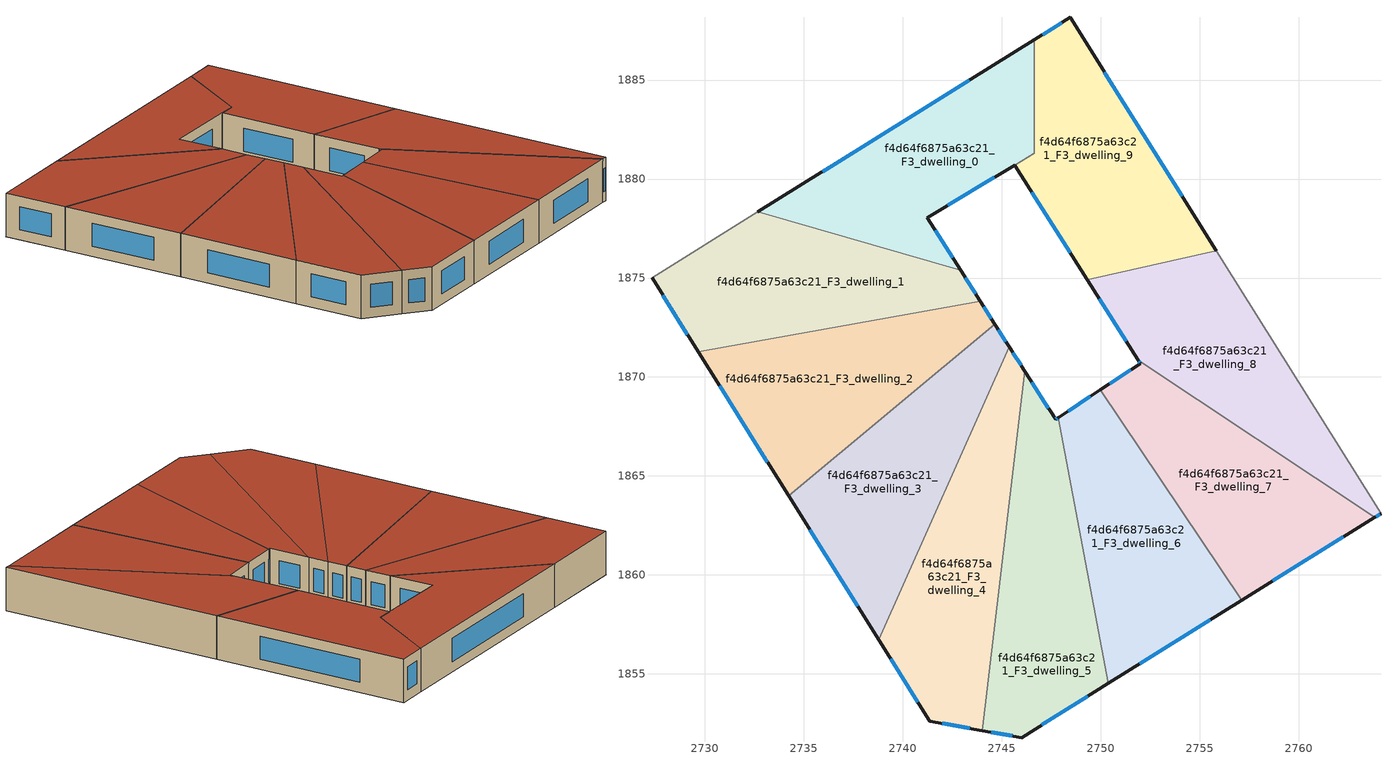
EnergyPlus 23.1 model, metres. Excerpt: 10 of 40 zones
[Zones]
f4d64f6875a63c21_F3_dwelling_0
 floor to f4d64f6875a63c21_F2_dwelling_0 (EU_floor_Construction): 2746.64,1887.04 2746.64,1881.29 2741.24,1878.04 2742.92,1875.39 2732.68,1878.34 z9
 wall outside (EU_wall_Construction): 2742.92,1875.39 2741.24,1878.04 2745.66,1880.7 / 2746.64,1887.04 2732.68,1878.34 z9:12
 wall to f4d64f6875a63c21_F3_dwelling_1 (EU_wall_Construction): 2732.68,1878.34 2742.92,1875.39 z9:12
 wall to f4d64f6875a63c21_F3_dwelling_9 (EU_wall_Construction): 2745.66,1880.7 2746.64,1881.29 2746.64,1887.04 z9:12
 window (EU_Window_Construction): 2742.53,1876.01 2741.63,1877.42 / 2743.36,1884.99 2735.96,1880.38 / 2742.28,1878.67 2744.62,1880.08 z9.7:11.3
 roof outside (EU_roof_Construction): 2742.92,1875.39 2741.24,1878.04 2746.64,1881.29 2746.64,1887.04 2732.68,1878.34 z12
f4d64f6875a63c21_F3_dwelling_1
 floor to f4d64f6875a63c21_F2_dwelling_1 (EU_floor_Construction): 2742.92,1875.39 2743.92,1873.83 2729.68,1871.27 2727.33,1875.01 2732.68,1878.34 z9
 wall outside (EU_wall_Construction): 2743.92,1873.83 2742.92,1875.39 / 2727.33,1875.01 2729.68,1871.27 z9:12
 wall adiabatic (EU_wall_Construction): 2732.68,1878.34 2727.33,1875.01 z9:12
 wall to f4d64f6875a63c21_F3_dwelling_2 (EU_wall_Construction): 2729.68,1871.27 2743.92,1873.83 z9:12
 window (EU_Window_Construction): 2743.68,1874.2 2743.16,1875.03 / 2727.88,1874.13 2729.13,1872.15 z9.7:11.3
 roof outside (EU_roof_Construction): 2743.92,1873.83 2742.92,1875.39 2732.68,1878.34 2727.33,1875.01 2729.68,1871.27 z12
f4d64f6875a63c21_F3_dwelling_2
 floor to f4d64f6875a63c21_F2_dwelling_2 (EU_floor_Construction): 2743.92,1873.83 2744.66,1872.67 2734.24,1863.99 2729.68,1871.27 z9
 wall outside (EU_wall_Construction): 2744.66,1872.67 2743.92,1873.83 / 2729.68,1871.27 2734.24,1863.99 z9:12
 wall to f4d64f6875a63c21_F3_dwelling_3 (EU_wall_Construction): 2734.24,1863.99 2744.66,1872.67 z9:12
 window (EU_Window_Construction): 2744.48,1872.94 2744.09,1873.56 / 2730.75,1869.56 2733.17,1865.7 z9.7:11.3
 roof outside (EU_roof_Construction): 2744.66,1872.67 2743.92,1873.83 2729.68,1871.27 2734.24,1863.99 z12
f4d64f6875a63c21_F3_dwelling_3
 floor to f4d64f6875a63c21_F2_dwelling_3 (EU_floor_Construction): 2744.66,1872.67 2745.39,1871.52 2738.79,1856.72 2734.24,1863.99 z9
 wall outside (EU_wall_Construction): 2745.39,1871.52 2744.66,1872.67 / 2734.24,1863.99 2738.79,1856.72 z9:12
 wall to f4d64f6875a63c21_F3_dwelling_4 (EU_wall_Construction): 2738.79,1856.72 2745.39,1871.52 z9:12
 window (EU_Window_Construction): 2745.22,1871.79 2744.83,1872.4 / 2735.31,1862.28 2737.72,1858.43 z9.7:11.3
 roof outside (EU_roof_Construction): 2738.79,1856.72 2745.39,1871.52 2744.66,1872.67 2734.24,1863.99 z12
f4d64f6875a63c21_F3_dwelling_4
 floor to f4d64f6875a63c21_F2_dwelling_4 (EU_floor_Construction): 2745.39,1871.52 2746.17,1870.3 2744.02,1852.14 2741.37,1852.61 2738.79,1856.72 z9
 wall outside (EU_wall_Construction): 2746.17,1870.3 2745.39,1871.52 / 2738.79,1856.72 2741.37,1852.61 2744.02,1852.14 z9:12
 wall to f4d64f6875a63c21_F3_dwelling_5 (EU_wall_Construction): 2744.02,1852.14 2746.17,1870.3 z9:12
 window (EU_Window_Construction): 2745.98,1870.58 2745.57,1871.23 / 2741.99,1852.5 2743.39,1852.25 / 2739.4,1855.75 2740.76,1853.57 z9.7:11.3
 roof outside (EU_roof_Construction): 2744.02,1852.14 2746.17,1870.3 2745.39,1871.52 2738.79,1856.72 2741.37,1852.61 z12
f4d64f6875a63c21_F3_dwelling_5
 floor to f4d64f6875a63c21_F2_dwelling_5 (EU_floor_Construction): 2747.85,1867.94 2750.39,1854.52 2746.01,1851.78 2744.02,1852.14 2746.17,1870.3 2747.72,1867.86 z9
 wall outside (EU_wall_Construction): 2747.85,1867.94 2747.72,1867.86 2746.17,1870.3 / 2744.02,1852.14 2746.01,1851.78 2750.39,1854.52 z9:12
 wall to f4d64f6875a63c21_F3_dwelling_6 (EU_wall_Construction): 2750.39,1854.52 2747.85,1867.94 z9:12
 window (EU_Window_Construction): 2747.36,1868.43 2746.53,1869.72 / 2747.82,1867.92 2747.75,1867.87 / 2747.04,1852.43 2749.36,1853.87 / 2744.48,1852.06 2745.54,1851.87 z9.7:11.3
 roof outside (EU_roof_Construction): 2750.39,1854.52 2747.85,1867.94 2747.72,1867.86 2746.17,1870.3 2744.02,1852.14 2746.01,1851.78 z12
f4d64f6875a63c21_F3_dwelling_6
 floor to f4d64f6875a63c21_F2_dwelling_6 (EU_floor_Construction): 2749.98,1869.35 2757.13,1858.71 2750.39,1854.52 2747.85,1867.94 z9
 wall outside (EU_wall_Construction): 2749.98,1869.35 2747.85,1867.94 / 2750.39,1854.52 2757.13,1858.71 z9:12
 wall to f4d64f6875a63c21_F3_dwelling_7 (EU_wall_Construction): 2757.13,1858.71 2749.98,1869.35 z9:12
 window (EU_Window_Construction): 2749.48,1869.02 2748.35,1868.27 / 2751.97,1855.5 2755.55,1857.73 z9.7:11.3
 roof outside (EU_roof_Construction): 2757.13,1858.71 2749.98,1869.35 2747.85,1867.94 2750.39,1854.52 z12
f4d64f6875a63c21_F3_dwelling_7
 floor to f4d64f6875a63c21_F2_dwelling_7 (EU_floor_Construction): 2763.85,1862.9 2757.13,1858.71 2749.98,1869.35 2751.99,1870.67 2751.89,1870.84 z9
 wall outside (EU_wall_Construction): 2751.89,1870.84 2751.99,1870.67 2749.98,1869.35 / 2757.13,1858.71 2763.85,1862.9 z9:12
 wall to f4d64f6875a63c21_F3_dwelling_8 (EU_wall_Construction): 2763.85,1862.9 2751.89,1870.84 z9:12
 window (EU_Window_Construction): 2751.52,1870.36 2750.46,1869.66 / 2751.92,1870.8 2751.97,1870.71 / 2758.7,1859.7 2762.27,1861.92 z9.7:11.3
 roof outside (EU_roof_Construction): 2763.85,1862.9 2751.89,1870.84 2751.99,1870.67 2749.98,1869.35 2757.13,1858.71 z12
f4d64f6875a63c21_F3_dwelling_8
 floor to f4d64f6875a63c21_F2_dwelling_8 (EU_floor_Construction): 2755.85,1876.37 2764.17,1863.1 2763.85,1862.9 2751.89,1870.84 2749.32,1874.92 z9
 wall outside (EU_wall_Construction): 2749.32,1874.92 2751.89,1870.84 / 2763.85,1862.9 2764.17,1863.1 z9:12
 wall adiabatic (EU_wall_Construction): 2764.17,1863.1 2755.85,1876.37 z9:12
 wall to f4d64f6875a63c21_F3_dwelling_9 (EU_wall_Construction): 2755.85,1876.37 2749.32,1874.92 z9:12
 window (EU_Window_Construction): 2749.92,1873.96 2751.29,1871.8 / 2763.92,1862.95 2764.09,1863.05 z9.7:11.3
 roof outside (EU_roof_Construction): 2764.17,1863.1 2755.85,1876.37 2749.32,1874.92 2751.89,1870.84 2763.85,1862.9 z12
f4d64f6875a63c21_F3_dwelling_9
 floor to f4d64f6875a63c21_F2_dwelling_9 (EU_floor_Construction): 2748.45,1888.16 2755.85,1876.37 2749.32,1874.92 2745.66,1880.7 2746.64,1881.29 2746.64,1887.04 z9
 wall outside (EU_wall_Construction): 2755.85,1876.37 2748.46,1888.16 2746.64,1887.04 / 2745.66,1880.7 2749.32,1874.92 z9:12
 window (EU_Window_Construction): 2748.03,1887.9 2747.07,1887.3 / 2754.11,1879.14 2750.19,1885.39 / 2746.52,1879.35 2748.46,1876.28 z9.7:11.3
 roof outside (EU_roof_Construction): 2755.85,1876.37 2748.46,1888.16 2746.64,1887.04 2746.64,1881.29 2745.66,1880.7 2749.32,1874.92 z12
[Building]
EU S2 Campaign: North Axis=0; Terrain=City; Solar Distribution=FullExterior
[Site:Location]
Budapest.Ferenc.Liszt.Intl.AP: Latitude=47.437; Longitude=19.256; Time Zone=1; Elevation=185
[SizingPeriod:WeatherFileDays]
AnnualSizingPeriod: Begin Month=1; Begin Day of Month=1; End Month=12; End Day of Month=31; Day of Week for Start Day=Monday; Use Weather File Daylight Saving Period=No; Use Weather File Rain and Snow Indicators=No
[MATERIAL]
EU_InternalMass_Material: Roughness=MediumRough; Thickness=0.1; Conductivity=1; Density=1800; Specific Heat=900; Thermal Absorptance=0.9; Solar Absorptance=0.7; Visible Absorptance=0.7
[MATERIAL:NOMASS] Roughness=MediumRough; Thermal Absorptance=0.9; Solar Absorptance=0.7; Visible Absorptance=0.7
Name | Thermal Resistance
EU_wall_NoMass | 0.832559
EU_roof_NoMass | 1.39638
EU_floor_NoMass | 0.872794
[WINDOWMATERIAL:SIMPLEGLAZINGSYSTEM]
EU_Window_SimpleGlazing: UFactor=2.79869; Solar Heat Gain Coefficient=0.75; Visible Transmittance=0.75
[CONSTRUCTION]
EU_wall_Construction: EU_wall_NoMass
EU_roof_Construction: EU_roof_NoMass
EU_floor_Construction: EU_floor_NoMass
EU_Window_Construction: EU_Window_SimpleGlazing
EU_InternalMass_Construction: EU_InternalMass_Material
[ZONE] Type=1; Multiplier=1; Ceiling Height=autocalculate; Floor Area=autocalculate; Part of Total Floor Area=Yes
Name | Volume
f4d64f6875a63c21_F3_dwelling_0 | 197.61
f4d64f6875a63c21_F3_dwelling_1 | 200.76
f4d64f6875a63c21_F3_dwelling_2 | 200.737
f4d64f6875a63c21_F3_dwelling_3; f4d64f6875a63c21_F3_dwelling_5 | 200.74
f4d64f6875a63c21_F3_dwelling_4 | 200.754
f4d64f6875a63c21_F3_dwelling_6 | 200.755
f4d64f6875a63c21_F3_dwelling_7 | 200.731
f4d64f6875a63c21_F3_dwelling_8 | 200.729
f4d64f6875a63c21_F3_dwelling_9 | 203.873
[INTERNALMASS] Construction=EU_InternalMass_Construction
Name | Zone or ZoneList | Surface Area
f4d64f6875a63c21_F3_dwelling_0_EU_InternalMass | f4d64f6875a63c21_F3_dwelling_0 | 65.8716
f4d64f6875a63c21_F3_dwelling_1_EU_InternalMass | f4d64f6875a63c21_F3_dwelling_1 | 66.9202
f4d64f6875a63c21_F3_dwelling_2_EU_InternalMass | f4d64f6875a63c21_F3_dwelling_2 | 66.9126
f4d64f6875a63c21_F3_dwelling_3_EU_InternalMass | f4d64f6875a63c21_F3_dwelling_3 | 66.913
f4d64f6875a63c21_F3_dwelling_4_EU_InternalMass | f4d64f6875a63c21_F3_dwelling_4 | 66.9179
f4d64f6875a63c21_F3_dwelling_5_EU_InternalMass | f4d64f6875a63c21_F3_dwelling_5 | 66.9134
f4d64f6875a63c21_F3_dwelling_6_EU_InternalMass | f4d64f6875a63c21_F3_dwelling_6 | 66.9181
f4d64f6875a63c21_F3_dwelling_7_EU_InternalMass | f4d64f6875a63c21_F3_dwelling_7 | 66.9103
f4d64f6875a63c21_F3_dwelling_8_EU_InternalMass | f4d64f6875a63c21_F3_dwelling_8 | 66.9097
f4d64f6875a63c21_F3_dwelling_9_EU_InternalMass | f4d64f6875a63c21_F3_dwelling_9 | 67.958
[OTHEREQUIPMENT] Fuel Type=Electricity; Design Level Calculation Method=Watts/Area; Power per Zone Floor Area=1; Fraction Latent=0; Fraction Radiant=0; Fraction Lost=0; Carbon Dioxide Generation Rate=0; EndUse Subcategory=EU_Step8_InternalGains
Name | Zone or ZoneList or Space or SpaceList | Schedule
EU_Step8_InternalGain_f4d64f6875a63c21_F3_dwelling_0_f000 | f4d64f6875a63c21_F3_dwelling_0 | EU_Step8_GainSchedule_f4d64f6875a63c21_F3_dwelling_0_f000
EU_Step8_InternalGain_f4d64f6875a63c21_F3_dwelling_1_f000 | f4d64f6875a63c21_F3_dwelling_1 | EU_Step8_GainSchedule_f4d64f6875a63c21_F3_dwelling_1_f000
EU_Step8_InternalGain_f4d64f6875a63c21_F3_dwelling_2_f000 | f4d64f6875a63c21_F3_dwelling_2 | EU_Step8_GainSchedule_f4d64f6875a63c21_F3_dwelling_2_f000
EU_Step8_InternalGain_f4d64f6875a63c21_F3_dwelling_3_f000 | f4d64f6875a63c21_F3_dwelling_3 | EU_Step8_GainSchedule_f4d64f6875a63c21_F3_dwelling_3_f000
EU_Step8_InternalGain_f4d64f6875a63c21_F3_dwelling_4_f000 | f4d64f6875a63c21_F3_dwelling_4 | EU_Step8_GainSchedule_f4d64f6875a63c21_F3_dwelling_4_f000
EU_Step8_InternalGain_f4d64f6875a63c21_F3_dwelling_5_f000 | f4d64f6875a63c21_F3_dwelling_5 | EU_Step8_GainSchedule_f4d64f6875a63c21_F3_dwelling_5_f000
EU_Step8_InternalGain_f4d64f6875a63c21_F3_dwelling_6_f000 | f4d64f6875a63c21_F3_dwelling_6 | EU_Step8_GainSchedule_f4d64f6875a63c21_F3_dwelling_6_f000
EU_Step8_InternalGain_f4d64f6875a63c21_F3_dwelling_7_f000 | f4d64f6875a63c21_F3_dwelling_7 | EU_Step8_GainSchedule_f4d64f6875a63c21_F3_dwelling_7_f000
EU_Step8_InternalGain_f4d64f6875a63c21_F3_dwelling_8_f000 | f4d64f6875a63c21_F3_dwelling_8 | EU_Step8_GainSchedule_f4d64f6875a63c21_F3_dwelling_8_f000
EU_Step8_InternalGain_f4d64f6875a63c21_F3_dwelling_9_f000 | f4d64f6875a63c21_F3_dwelling_9 | EU_Step8_GainSchedule_f4d64f6875a63c21_F3_dwelling_9_f000
[ZONEVENTILATION:DESIGNFLOWRATE] Schedule=EU_AlwaysOn; Design Flow Rate Calculation Method=AirChanges/Hour; Air Changes per Hour=0.475469; Ventilation Type=Natural; Fan Pressure Rise=0; Fan Total Efficiency=1; Constant Term Coefficient=1; Temperature Term Coefficient=0; Velocity Term Coefficient=0; Velocity Squared Term Coefficient=0; Minimum Indoor Temperature=-100; Maximum Indoor Temperature=100; Delta Temperature=-100; Minimum Outdoor Temperature=-100; Maximum Outdoor Temperature=100; Maximum Wind Speed=40
Name | Zone or ZoneList or Space or SpaceList
EU_ConstantAir_f4d64f6875a63c21_F3_dwelling_0 | f4d64f6875a63c21_F3_dwelling_0
EU_ConstantAir_f4d64f6875a63c21_F3_dwelling_1 | f4d64f6875a63c21_F3_dwelling_1
EU_ConstantAir_f4d64f6875a63c21_F3_dwelling_2 | f4d64f6875a63c21_F3_dwelling_2
EU_ConstantAir_f4d64f6875a63c21_F3_dwelling_3 | f4d64f6875a63c21_F3_dwelling_3
EU_ConstantAir_f4d64f6875a63c21_F3_dwelling_4 | f4d64f6875a63c21_F3_dwelling_4
EU_ConstantAir_f4d64f6875a63c21_F3_dwelling_5 | f4d64f6875a63c21_F3_dwelling_5
EU_ConstantAir_f4d64f6875a63c21_F3_dwelling_6 | f4d64f6875a63c21_F3_dwelling_6
EU_ConstantAir_f4d64f6875a63c21_F3_dwelling_7 | f4d64f6875a63c21_F3_dwelling_7
EU_ConstantAir_f4d64f6875a63c21_F3_dwelling_8 | f4d64f6875a63c21_F3_dwelling_8
EU_ConstantAir_f4d64f6875a63c21_F3_dwelling_9 | f4d64f6875a63c21_F3_dwelling_9
[HVACTEMPLATE:THERMOSTAT] Constant Heating Setpoint=20; Constant Cooling Setpoint=50
EU_HeatOnly_f4d64f6875a63c21_F0_dwelling_0; EU_HeatOnly_f4d64f6875a63c21_F0_dwelling_1; EU_HeatOnly_f4d64f6875a63c21_F0_dwelling_2; EU_HeatOnly_f4d64f6875a63c21_F0_dwelling_3; EU_HeatOnly_f4d64f6875a63c21_F0_dwelling_4; EU_HeatOnly_f4d64f6875a63c21_F0_dwelling_5; EU_HeatOnly_f4d64f6875a63c21_F0_dwelling_6; EU_HeatOnly_f4d64f6875a63c21_F0_dwelling_7; EU_HeatOnly_f4d64f6875a63c21_F0_dwelling_8; EU_HeatOnly_f4d64f6875a63c21_F0_dwelling_9; EU_HeatOnly_f4d64f6875a63c21_F1_dwelling_0; EU_HeatOnly_f4d64f6875a63c21_F1_dwelling_1; EU_HeatOnly_f4d64f6875a63c21_F1_dwelling_2; EU_HeatOnly_f4d64f6875a63c21_F1_dwelling_3; EU_HeatOnly_f4d64f6875a63c21_F1_dwelling_4; EU_HeatOnly_f4d64f6875a63c21_F1_dwelling_5; EU_HeatOnly_f4d64f6875a63c21_F1_dwelling_6; EU_HeatOnly_f4d64f6875a63c21_F1_dwelling_7; EU_HeatOnly_f4d64f6875a63c21_F1_dwelling_8; EU_HeatOnly_f4d64f6875a63c21_F1_dwelling_9; EU_HeatOnly_f4d64f6875a63c21_F2_dwelling_0; EU_HeatOnly_f4d64f6875a63c21_F2_dwelling_1; EU_HeatOnly_f4d64f6875a63c21_F2_dwelling_2; EU_HeatOnly_f4d64f6875a63c21_F2_dwelling_3; EU_HeatOnly_f4d64f6875a63c21_F2_dwelling_4; EU_HeatOnly_f4d64f6875a63c21_F2_dwelling_5; EU_HeatOnly_f4d64f6875a63c21_F2_dwelling_6; EU_HeatOnly_f4d64f6875a63c21_F2_dwelling_7; EU_HeatOnly_f4d64f6875a63c21_F2_dwelling_8; EU_HeatOnly_f4d64f6875a63c21_F2_dwelling_9; EU_HeatOnly_f4d64f6875a63c21_F3_dwelling_0; EU_HeatOnly_f4d64f6875a63c21_F3_dwelling_1; EU_HeatOnly_f4d64f6875a63c21_F3_dwelling_2; EU_HeatOnly_f4d64f6875a63c21_F3_dwelling_3; EU_HeatOnly_f4d64f6875a63c21_F3_dwelling_4; EU_HeatOnly_f4d64f6875a63c21_F3_dwelling_5; EU_HeatOnly_f4d64f6875a63c21_F3_dwelling_6; EU_HeatOnly_f4d64f6875a63c21_F3_dwelling_7; EU_HeatOnly_f4d64f6875a63c21_F3_dwelling_8; EU_HeatOnly_f4d64f6875a63c21_F3_dwelling_9
[HVACTEMPLATE:ZONE:IDEALLOADSAIRSYSTEM] System Availability Schedule=EU_AlwaysOn; Maximum Heating Supply Air Temperature=50; Minimum Cooling Supply Air Temperature=13; Maximum Heating Supply Air Humidity Ratio=0.0156; Minimum Cooling Supply Air Humidity Ratio=0.0077; Heating Limit=NoLimit; Cooling Limit=NoLimit; Heating Availability Schedule=EU_AlwaysOn; Cooling Availability Schedule=EU_CoolingOff; Dehumidification Control Type=ConstantSensibleHeatRatio; Cooling Sensible Heat Ratio=0.7; Dehumidification Setpoint=60; Humidification Control Type=None; Humidification Setpoint=30; Outdoor Air Method=None; Outdoor Air Flow Rate per Person=0.00944; Outdoor Air Flow Rate per Zone Floor Area=0; Outdoor Air Flow Rate per Zone=0; Demand Controlled Ventilation Type=None; Outdoor Air Economizer Type=NoEconomizer; Heat Recovery Type=None; Sensible Heat Recovery Effectiveness=0.7; Latent Heat Recovery Effectiveness=0.65
Name | Template Thermostat
f4d64f6875a63c21_F3_dwelling_0 | EU_HeatOnly_f4d64f6875a63c21_F3_dwelling_0
f4d64f6875a63c21_F3_dwelling_1 | EU_HeatOnly_f4d64f6875a63c21_F3_dwelling_1
f4d64f6875a63c21_F3_dwelling_2 | EU_HeatOnly_f4d64f6875a63c21_F3_dwelling_2
f4d64f6875a63c21_F3_dwelling_3 | EU_HeatOnly_f4d64f6875a63c21_F3_dwelling_3
f4d64f6875a63c21_F3_dwelling_4 | EU_HeatOnly_f4d64f6875a63c21_F3_dwelling_4
f4d64f6875a63c21_F3_dwelling_5 | EU_HeatOnly_f4d64f6875a63c21_F3_dwelling_5
f4d64f6875a63c21_F3_dwelling_6 | EU_HeatOnly_f4d64f6875a63c21_F3_dwelling_6
f4d64f6875a63c21_F3_dwelling_7 | EU_HeatOnly_f4d64f6875a63c21_F3_dwelling_7
f4d64f6875a63c21_F3_dwelling_8 | EU_HeatOnly_f4d64f6875a63c21_F3_dwelling_8
f4d64f6875a63c21_F3_dwelling_9 | EU_HeatOnly_f4d64f6875a63c21_F3_dwelling_9
[SIZING:ZONE] Zone Cooling Design Supply Air Temperature Input Method=SupplyAirTemperature; Zone Cooling Design Supply Air Temperature=13; Zone Heating Design Supply Air Temperature Input Method=SupplyAirTemperature; Zone Heating Design Supply Air Temperature=50; Zone Cooling Design Supply Air Humidity Ratio=0.008; Zone Heating Design Supply Air Humidity Ratio=0.008; Cooling Design Air Flow Method=DesignDay; Cooling Design Air Flow Rate=0; Cooling Minimum Air Flow per Zone Floor Area=0.000762; Cooling Minimum Air Flow=0; Cooling Minimum Air Flow Fraction=0.2; Heating Design Air Flow Method=DesignDay; Heating Design Air Flow Rate=0; Heating Maximum Air Flow per Zone Floor Area=0.002032; Heating Maximum Air Flow=0.141576; Heating Maximum Air Flow Fraction=0.3; Account for Dedicated Outdoor Air System=No; Dedicated Outdoor Air System Control Strategy=NeutralSupplyAir; Dedicated Outdoor Air Low Setpoint Temperature for Design=autosize; Dedicated Outdoor Air High Setpoint Temperature for Design=autosize; Zone Load Sizing Method=Sensible Load Only No Latent Load; Zone Latent Cooling Design Supply Air Humidity Ratio Input Method=HumidityRatioDifference; Zone Cooling Design Supply Air Humidity Ratio Difference=0.005; Zone Latent Heating Design Supply Air Humidity Ratio Input Method=HumidityRatioDifference; Zone Humidification Design Supply Air Humidity Ratio Difference=0.005
f4d64f6875a63c21_F3_dwelling_0; f4d64f6875a63c21_F3_dwelling_1; f4d64f6875a63c21_F3_dwelling_2; f4d64f6875a63c21_F3_dwelling_3; f4d64f6875a63c21_F3_dwelling_4; f4d64f6875a63c21_F3_dwelling_5; f4d64f6875a63c21_F3_dwelling_6; f4d64f6875a63c21_F3_dwelling_7; f4d64f6875a63c21_F3_dwelling_8; f4d64f6875a63c21_F3_dwelling_9
[SCHEDULE:CONSTANT]
Name | Hourly Value
EU_AlwaysOn | 1
EU_CoolingOff | 0
[SCHEDULE:FILE] Column Number=1; Rows to Skip at Top=0; Number of Hours of Data=8760; Column Separator=Comma; Interpolate to Timestep=No; Minutes per Item=60; Adjust Schedule for Daylight Savings=Yes
Name | File
EU_Step8_GainSchedule_f4d64f6875a63c21_F3_dwelling_0_f000 | ../../schedules/f4d64f6875a63c21/f4d64f6875a63c21_F3_dwelling_0_f000_gain.csv
EU_Step8_GainSchedule_f4d64f6875a63c21_F3_dwelling_1_f000 | ../../schedules/f4d64f6875a63c21/f4d64f6875a63c21_F3_dwelling_1_f000_gain.csv
EU_Step8_GainSchedule_f4d64f6875a63c21_F3_dwelling_2_f000 | ../../schedules/f4d64f6875a63c21/f4d64f6875a63c21_F3_dwelling_2_f000_gain.csv
EU_Step8_GainSchedule_f4d64f6875a63c21_F3_dwelling_3_f000 | ../../schedules/f4d64f6875a63c21/f4d64f6875a63c21_F3_dwelling_3_f000_gain.csv
EU_Step8_GainSchedule_f4d64f6875a63c21_F3_dwelling_4_f000 | ../../schedules/f4d64f6875a63c21/f4d64f6875a63c21_F3_dwelling_4_f000_gain.csv
EU_Step8_GainSchedule_f4d64f6875a63c21_F3_dwelling_5_f000 | ../../schedules/f4d64f6875a63c21/f4d64f6875a63c21_F3_dwelling_5_f000_gain.csv
EU_Step8_GainSchedule_f4d64f6875a63c21_F3_dwelling_6_f000 | ../../schedules/f4d64f6875a63c21/f4d64f6875a63c21_F3_dwelling_6_f000_gain.csv
EU_Step8_GainSchedule_f4d64f6875a63c21_F3_dwelling_7_f000 | ../../schedules/f4d64f6875a63c21/f4d64f6875a63c21_F3_dwelling_7_f000_gain.csv
EU_Step8_GainSchedule_f4d64f6875a63c21_F3_dwelling_8_f000 | ../../schedules/f4d64f6875a63c21/f4d64f6875a63c21_F3_dwelling_8_f000_gain.csv
EU_Step8_GainSchedule_f4d64f6875a63c21_F3_dwelling_9_f000 | ../../schedules/f4d64f6875a63c21/f4d64f6875a63c21_F3_dwelling_9_f000_gain.csv
